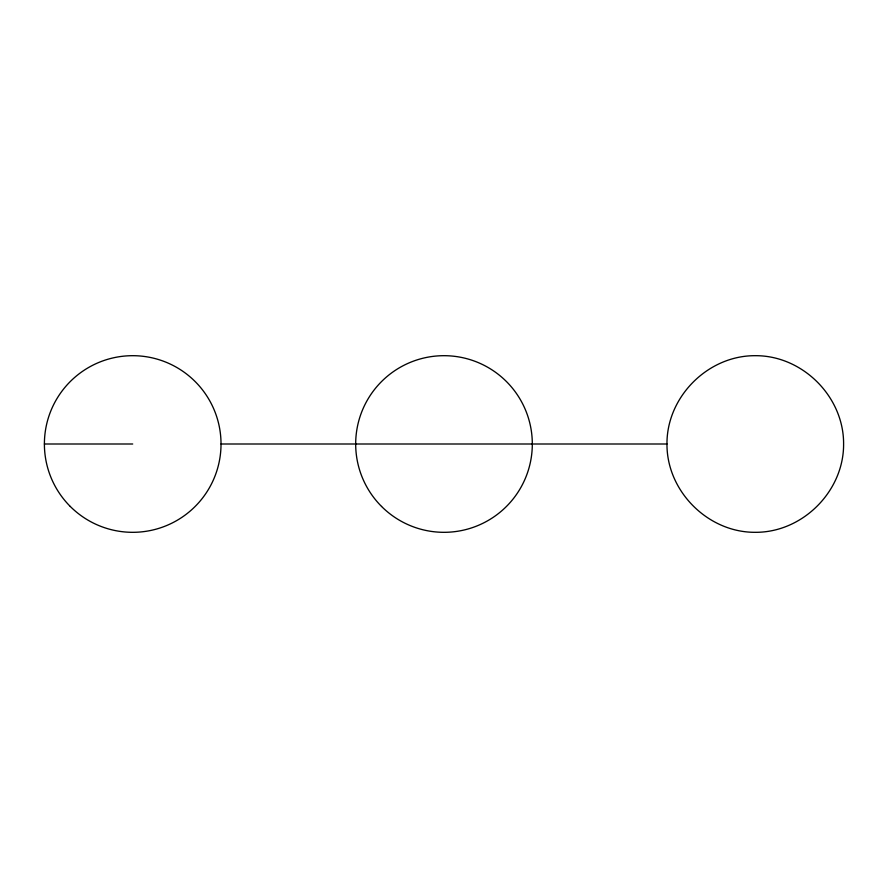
<?xml version="1.0" encoding="UTF-8"?>
<svg xmlns="http://www.w3.org/2000/svg" width="888" height="888" viewBox="0 0 888 888"><rect width="100%" height="100%" fill="white"/><g stroke="black" fill="none" stroke-linecap="round" stroke-linejoin="round"><path stroke-width="1.33" d="M666.966 444C666.677 396.736 708.014 355.389 755.288 355.688C802.552 355.389 843.9 396.736 843.6 444C843.9 491.264 802.552 532.611 755.288 532.312C708.014 532.611 666.677 491.264 666.966 444L221.034 444M44.4 444L132.712 444M70.263 506.449A88.312 88.312 0 0 0 218.015 466.855A88.312 88.312 0 0 0 109.857 358.697A88.312 88.312 0 0 0 70.263 506.449M381.551 506.449A88.312 88.312 0 0 0 529.304 466.855A88.312 88.312 0 0 0 421.145 358.697A88.312 88.312 0 0 0 381.551 506.449"/></g></svg>
